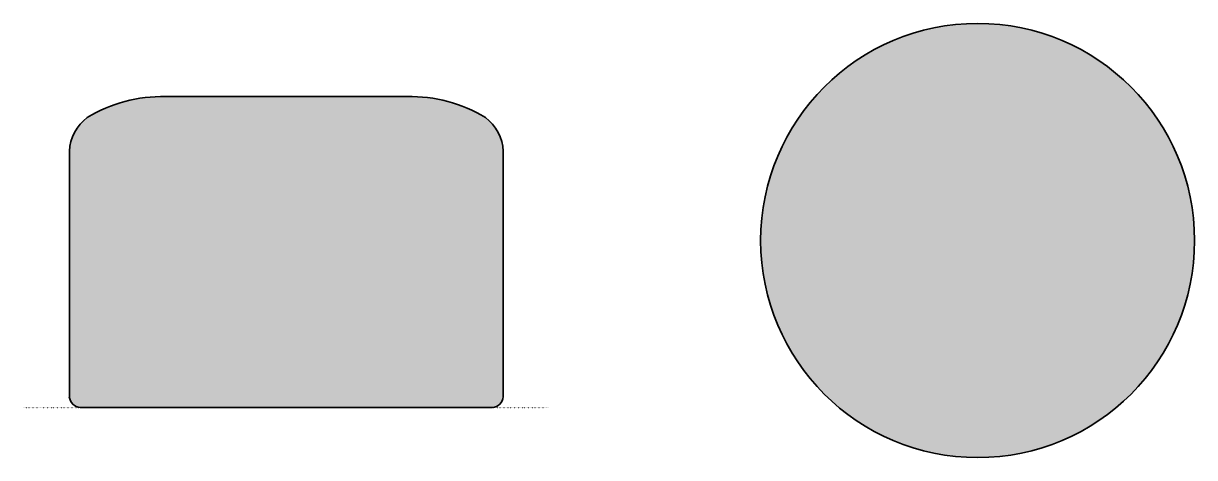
# Model space of a CAD drawing. Header units: millimetres. Extents: x 0 to 1619, y -69 to 531.
import ezdxf

# ---------------------------------------------------------------- set-up
doc = ezdxf.new("R2010")
doc.units = ezdxf.units.MM
doc.linetypes.add('Dots', pattern=[1, 0, -1])
doc.layers.add('Blocks', color=7, linetype='Continuous')
doc.layers.add('Blocks$Fill', color=7, linetype='Continuous', true_color=0xffffff)
for name, color, linetype, lineweight, true_color in [('Blocks$Inner', 7, 'Continuous', 25, 0x007f00), ('Blocks$Outline', 7, 'Continuous', 35, 0xff3f3f), ('Groud', 7, 'Dots', 25, 0x243775)]:
    doc.layers.add(name, color=color, linetype=linetype, lineweight=lineweight, true_color=true_color)

# ---------------------------------------------------------------- blocks, each defined once
blk = doc.blocks.new('Proto Pouf Top')
at = {"layer": 'Blocks$Fill'}
blk.add_hatch(color=256, dxfattribs=at).paths.add_polyline_path([(600, 0), (599.8, 10.4), (599.3, 20.8), (598.4, 31.2), (597.1, 41.5), (595.5, 51.8), (593.5, 62), (591.2, 72.2), (588.5, 82.2), (585.5, 92.2), (582.1, 102.1), (578.4, 111.8), (574.3, 121.4), (570, 130.8), (565.3, 140.1), (560.2, 149.2), (554.9, 158.2), (549.3, 166.9), (543.3, 175.5), (537.1, 183.8), (530.6, 191.9), (523.8, 199.8), (516.7, 207.5), (509.4, 214.9), (501.8, 222), (493.9, 228.9), (485.9, 235.5), (477.6, 241.8), (469.1, 247.8), (460.4, 253.5), (451.5, 258.9), (442.4, 264), (433.2, 268.8), (423.8, 273.3), (414.2, 277.4), (404.5, 281.2), (394.7, 284.7), (384.7, 287.8), (374.7, 290.5), (364.6, 293), (354.4, 295), (344.1, 296.7), (333.8, 298.1), (323.4, 299.1), (313, 299.7), (302.6, 300), (292.2, 299.9), (281.8, 299.4), (271.4, 298.6), (261.1, 297.5), (250.8, 295.9), (240.5, 294), (230.3, 291.8), (220.3, 289.2), (210.3, 286.3), (200.4, 283), (190.6, 279.4), (181, 275.4), (171.5, 271.1), (162.2, 266.5), (153, 261.5), (144, 256.3), (135.2, 250.7), (126.6, 244.8), (118.2, 238.7), (110.1, 232.2), (102.1, 225.5), (94.4, 218.5), (86.9, 211.2), (79.7, 203.7), (72.8, 195.9), (66.1, 187.9), (59.8, 179.7), (53.7, 171.2), (47.9, 162.6), (42.4, 153.7), (37.2, 144.7), (32.3, 135.5), (27.8, 126.1), (23.6, 116.6), (19.7, 106.9), (16.2, 97.2), (13, 87.2), (10.1, 77.2), (7.6, 67.1), (5.5, 56.9), (3.7, 46.7), (2.2, 36.4), (1.1, 26), (0.4, 15.6), (0, 5.2), (0, -5.2), (0.4, -15.6), (1.1, -26), (2.2, -36.4), (3.7, -46.7), (5.5, -56.9), (7.6, -67.1), (10.1, -77.2), (13, -87.2), (16.2, -97.2), (19.7, -106.9), (23.6, -116.6), (27.8, -126.1), (32.3, -135.5), (37.2, -144.7), (42.4, -153.7), (47.9, -162.6), (53.7, -171.2), (59.8, -179.7), (66.1, -187.9), (72.8, -195.9), (79.7, -203.7), (86.9, -211.2), (94.4, -218.5), (102.1, -225.5), (110.1, -232.2), (118.2, -238.7), (126.6, -244.8), (135.2, -250.7), (144, -256.3), (153, -261.5), (162.2, -266.5), (171.5, -271.1), (181, -275.4), (190.6, -279.4), (200.4, -283), (210.3, -286.3), (220.3, -289.2), (230.3, -291.8), (240.5, -294), (250.8, -295.9), (261.1, -297.5), (271.4, -298.6), (281.8, -299.4), (292.2, -299.9), (302.6, -300), (313, -299.7), (323.4, -299.1), (333.8, -298.1), (344.1, -296.7), (354.4, -295), (364.6, -293), (374.7, -290.5), (384.7, -287.8), (394.7, -284.7), (404.5, -281.2), (414.2, -277.4), (423.8, -273.3), (433.2, -268.8), (442.4, -264), (451.5, -258.9), (460.4, -253.5), (469.1, -247.8), (477.6, -241.8), (485.9, -235.5), (493.9, -228.9), (501.8, -222), (509.4, -214.9), (516.7, -207.5), (523.8, -199.8), (530.6, -191.9), (537.1, -183.8), (543.3, -175.5), (549.3, -166.9), (554.9, -158.2), (560.2, -149.2), (565.3, -140.1), (570, -130.8), (574.3, -121.4), (578.4, -111.8), (582.1, -102.1), (585.5, -92.2), (588.5, -82.2), (591.2, -72.2), (593.5, -62), (595.5, -51.8), (597.1, -41.5), (598.4, -31.2), (599.3, -20.8), (599.8, -10.4)], flags=0)
at = {"layer": 'Blocks$Inner'}
blk.add_circle((300, 0), 300, dxfattribs=at)
at = {"layer": 'Blocks$Outline'}
blk.add_circle((300, 0), 300, dxfattribs=at)
blk = doc.blocks.new('Proto Pouf Side')
at = {"layer": 'Blocks$Fill'}
blk.add_hatch(color=256, dxfattribs=at).paths.add_polyline_path([(78.5, 0), (648.5, 0), (649.1, 0.1), (649.6, 0.1), (650.2, 0.2), (650.8, 0.4), (651.3, 0.5), (651.9, 0.7), (652.4, 0.9), (653, 1.1), (653.5, 1.3), (654, 1.5), (654.5, 1.8), (655.1, 2), (655.5, 2.3), (656, 2.6), (656.5, 2.9), (657, 3.3), (657.4, 3.6), (657.9, 4), (658.3, 4.4), (658.7, 4.8), (659.1, 5.2), (659.5, 5.6), (659.9, 6.1), (660.2, 6.5), (660.6, 7), (660.9, 7.5), (661.2, 8), (661.5, 8.5), (661.7, 9), (662, 9.5), (662.2, 10), (662.5, 10.5), (662.7, 11.1), (662.8, 11.6), (663, 12.2), (663.1, 12.7), (663.3, 13.3), (663.4, 13.9), (663.4, 14.4), (663.5, 15), (663.5, 354.4), (663.4, 356.5), (663.1, 358.5), (662.9, 360.6), (662.5, 362.7), (662.1, 364.7), (661.6, 366.8), (661, 368.8), (660.4, 370.8), (659.7, 372.7), (658.9, 374.7), (658.1, 376.6), (657.2, 378.5), (656.3, 380.4), (655.3, 382.2), (654.2, 384), (653.1, 385.8), (651.9, 387.5), (650.6, 389.1), (649.3, 390.8), (647.9, 392.4), (646.5, 393.9), (645.1, 395.4), (643.6, 396.9), (642, 398.3), (640.4, 399.6), (638.7, 400.9), (632.6, 404.4), (626.3, 407.8), (619.9, 410.9), (613.4, 413.7), (606.8, 416.4), (600.2, 418.8), (593.4, 421), (586.6, 423), (579.7, 424.7), (572.7, 426.2), (565.8, 427.4), (558.7, 428.4), (551.7, 429.2), (544.6, 429.7), (537.5, 430), (530.4, 430), (196.6, 430), (189.5, 430), (182.4, 429.7), (175.4, 429.2), (168.3, 428.4), (161.3, 427.4), (154.3, 426.2), (147.3, 424.7), (140.4, 423), (133.6, 421), (126.8, 418.8), (120.2, 416.4), (113.6, 413.7), (107.1, 410.9), (100.7, 407.8), (94.4, 404.4), (88.3, 400.9), (86.6, 399.6), (85, 398.3), (83.4, 396.9), (81.9, 395.4), (80.5, 393.9), (79.1, 392.4), (77.7, 390.8), (76.4, 389.1), (75.1, 387.5), (73.9, 385.8), (72.8, 384), (71.7, 382.2), (70.7, 380.4), (69.8, 378.5), (68.9, 376.6), (68.1, 374.7), (67.3, 372.7), (66.6, 370.8), (66, 368.8), (65.4, 366.8), (64.9, 364.7), (64.5, 362.7), (64.1, 360.6), (63.9, 358.5), (63.6, 356.5), (63.5, 354.4), (63.5, 15), (63.6, 14.4), (63.6, 13.9), (63.8, 13.3), (63.9, 12.7), (64, 12.2), (64.2, 11.6), (64.4, 11.1), (64.6, 10.5), (64.8, 10), (65, 9.5), (65.3, 9), (65.5, 8.5), (65.8, 8), (66.1, 7.5), (66.4, 7), (66.8, 6.5), (67.1, 6.1), (67.5, 5.6), (67.9, 5.2), (68.3, 4.8), (68.7, 4.4), (69.1, 4), (69.6, 3.6), (70, 3.3), (70.5, 2.9), (71, 2.6), (71.5, 2.3), (72, 2), (72.5, 1.8), (73, 1.5), (73.5, 1.3), (74, 1.1), (74.6, 0.9), (75.1, 0.7), (75.7, 0.5), (76.2, 0.4), (76.8, 0.2), (77.4, 0.1), (77.9, 0.1)], flags=0)
at = {"layer": 'Blocks$Inner'}
for p, q in [((530.4, 430), (196.6, 430)), ((63.5, 354.4), (63.5, 15)), ((663.5, 15), (663.5, 354.4)), ((78.5, 0), (648.5, 0))]:
    blk.add_line(p, q, dxfattribs=at)
for centre, radius, start, end in [((193.6, 224.9), 205.1, 89.1628, 120.9188), ((533.4, 224.9), 205.1, 59.0812, 90.8372), ((125.7, 351.1), 62.3, 126.9552, 176.9854), ((601.3, 351.1), 62.3, 3.0146, 53.0448), ((80, 16.5), 16.6, 185.304, 264.7063), ((647, 16.5), 16.6, 275.2937, 354.696)]:
    blk.add_arc(centre, radius, start, end, dxfattribs=at)
at = {"layer": 'Blocks$Outline'}
for p, q in [((530.4, 430), (196.6, 430)), ((63.5, 354.4), (63.5, 15)), ((663.5, 15), (663.5, 354.4)), ((78.5, 0), (648.5, 0))]:
    blk.add_line(p, q, dxfattribs=at)
for centre, radius, start, end in [((193.6, 224.9), 205.1, 89.1628, 120.9188), ((533.4, 224.9), 205.1, 59.0812, 90.8372), ((125.7, 351.1), 62.3, 126.9552, 176.9854), ((601.3, 351.1), 62.3, 3.0146, 53.0448), ((80, 16.5), 16.6, 185.304, 264.7063), ((647, 16.5), 16.6, 275.2937, 354.696)]:
    blk.add_arc(centre, radius, start, end, dxfattribs=at)

msp = doc.modelspace()

# ---------------------------------------------------------------- linework, layer by layer
at = {"layer": 'Groud'}
msp.add_lwpolyline([(0, 0), (727, 0)], dxfattribs=at)

# ---------------------------------------------------------------- block references
at = {"layer": 'Blocks'}
for name, p in [('Proto Pouf Top', (1019.3, 230.9)), ('Proto Pouf Side', (0, 0))]:
    msp.add_blockref(name, p, dxfattribs=at)

doc.saveas('drawing.dxf')
